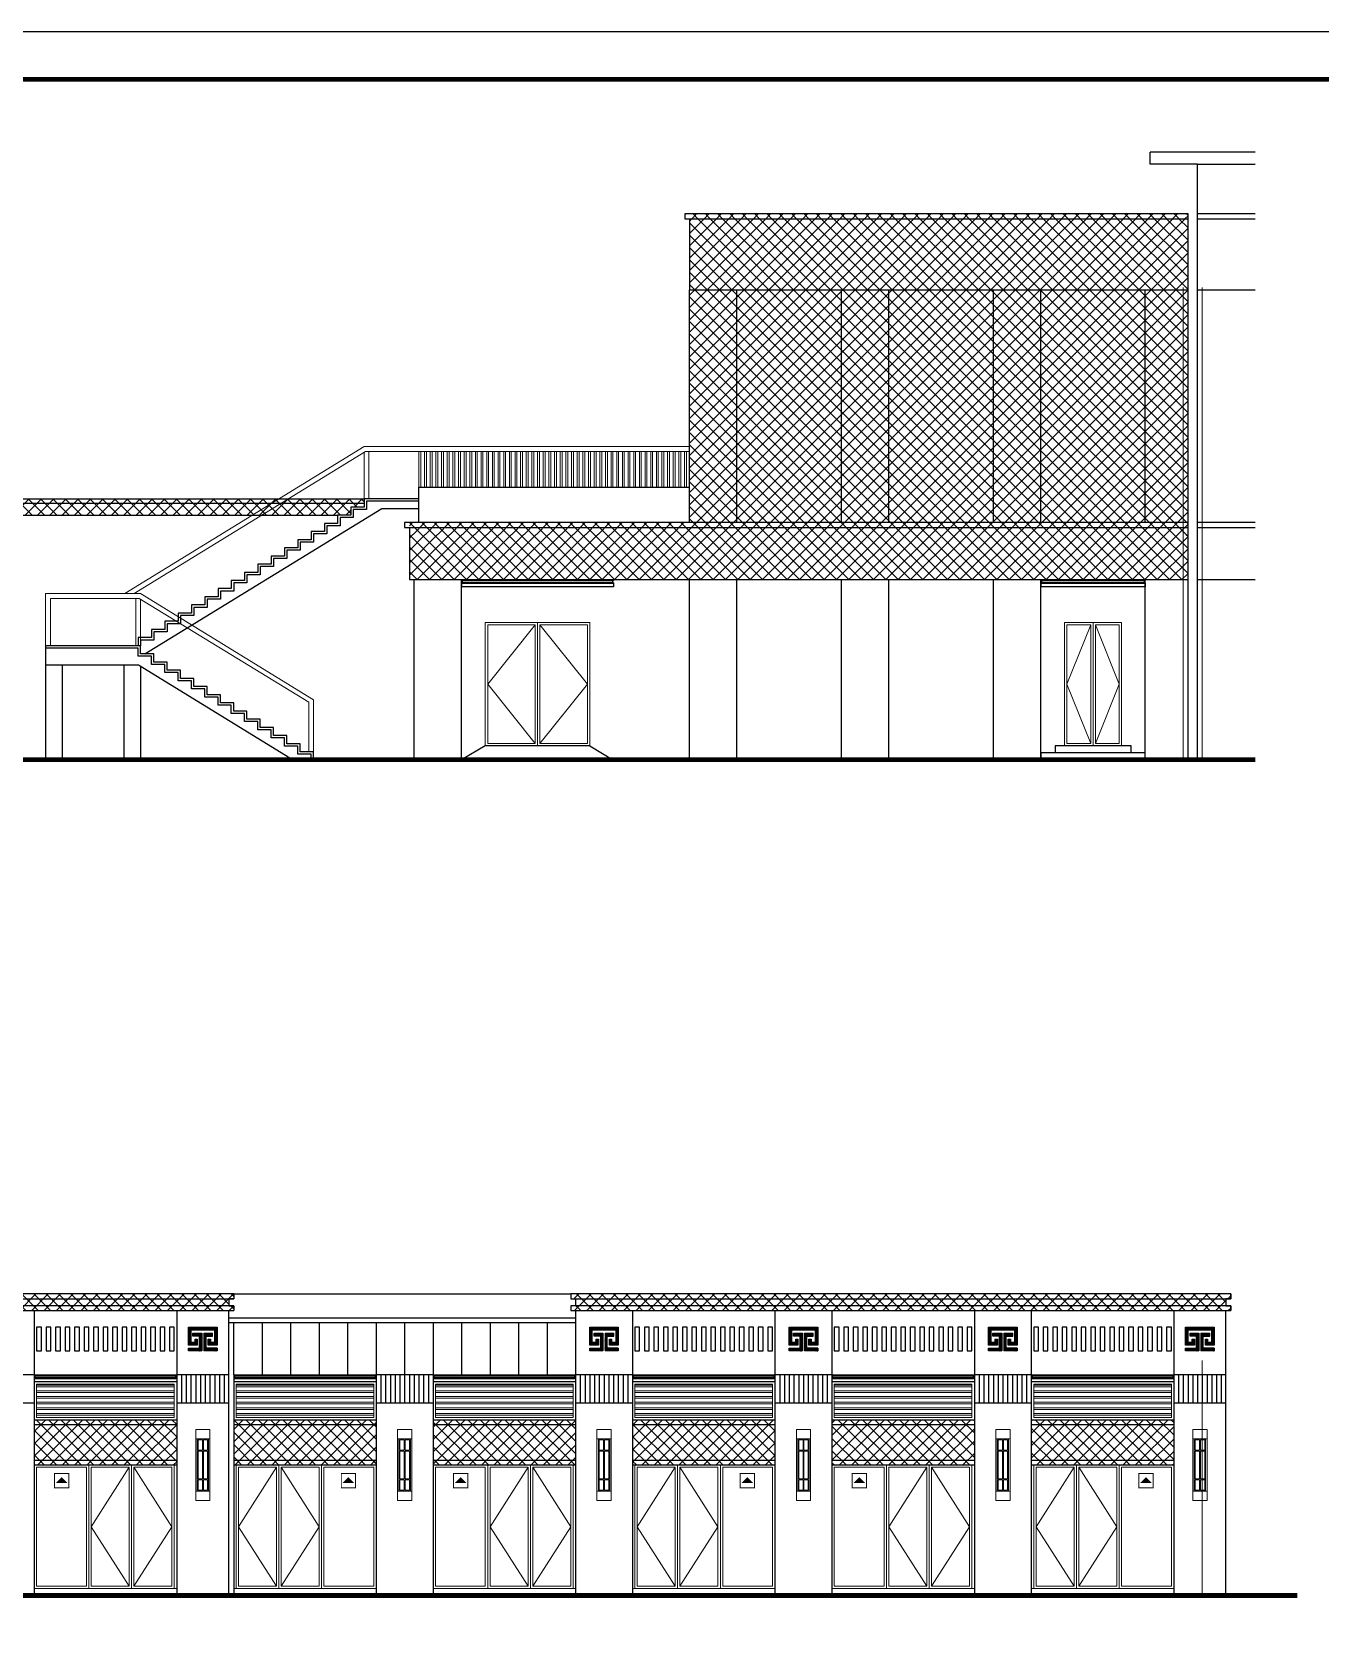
# Model space of a CAD drawing. Extents: x 1188826 to 1909461, y 608442 to 1651179.
# Drawn here: x 1512809 to 1539941, y 983729 to 1017302 of the extents above; entities that cross this region are included whole.
import ezdxf

# ---------------------------------------------------------------- set-up
doc = ezdxf.new("R2010")
doc.units = 0
doc.header["$LTSCALE"] = 1000
doc.header["$MEASUREMENT"] = 0
doc.linetypes.add('ACAD_ISO10W100', pattern=[18.5, 12, -3, 0.5, -3])
doc.linetypes.add('DOTE', pattern=[2.42, 2, -0.2, 0.02, -0.2])
for name, color, linetype in [('1-PUB_HATCH', 8, 'Continuous'), ('3-剖面填充（细）', 251, 'Continuous'), ('图框', 140, 'Continuous'), ('立面', 73, 'Continuous'), ('立面-1', 13, 'Continuous'), ('立面-2', 45, 'Continuous')]:
    doc.layers.add(name, color=color, linetype=linetype)
for name, color, linetype, lineweight in [('2-门窗开启', 8, 'Continuous', 9), ('DOTE', 19, 'DOTE', 9), ('PUB_HATCH', 8, 'Continuous', 9), ('WALL', 9, 'Continuous', 40), ('WINDOW', 144, 'Continuous', 15), ('填充', 251, 'Continuous', 5), ('平面-栏杆', 135, 'Continuous', 15)]:
    doc.layers.add(name, color=color, linetype=linetype, lineweight=lineweight)
pattern_1 = [(45, (2e-10, 0), (-129.893668, 129.893668), []), (135, (2e-10, 0), (-129.893668, -129.893668), [])]

# ---------------------------------------------------------------- blocks, each defined once
blk = doc.blocks.new('GDGDGRDADW')
at = {"layer": '3-剖面填充（细）'}
h = blk.add_hatch(dxfattribs=at)
h.set_pattern_fill('ANSI31', color=251, scale=5)
h.set_pattern_definition([(45, (175515.148, 222231.159), (-5.61266, 5.61266), [])])
h.paths.add_polyline_path([(175863, 222358), (175585, 222358), (175585, 222420), (175817, 222420), (175817, 222670), (175678, 222670), (175678, 222733), (175863, 222733)])
h = blk.add_hatch(dxfattribs=at)
h.set_pattern_fill('ANSI31', color=251, scale=5)
h.set_pattern_definition([(45, (175837.9185, 222356.159), (-5.61266, 5.61266), [])])
h.paths.add_polyline_path([(175586, 222858), (175586, 222483), (175770, 222483), (175770, 222608), (175724, 222608), (175724, 222545), (175632, 222545), (175632, 222795), (176139, 222795), (176139, 222545), (176047, 222545), (176047, 222608), (176001, 222608), (176001, 222483), (176186, 222483), (176186, 222858)])
h = blk.add_hatch(dxfattribs=at)
h.set_pattern_fill('ANSI31', color=251, scale=5)
h.set_pattern_definition([(45, (175561.008, 222231.159), (-5.61266, 5.61266), [])])
h.paths.add_polyline_path([(175909, 222358), (176186, 222358), (176186, 222420), (175955, 222420), (175955, 222670), (176093, 222670), (176093, 222733), (175909, 222733)])
at = {"layer": '立面'}
for p, q in [((175586, 222858), (176186, 222858)), ((175586, 222483), (175586, 222858)), ((176139, 222795), (175632, 222795)), ((175632, 222795), (175632, 222545)), ((175678, 222670), (175678, 222733)), ((175678, 222733), (175863, 222733)), ((175816, 222670), (175678, 222670)), ((175724, 222545), (175724, 222608)), ((175724, 222608), (175770, 222608)), ((175770, 222608), (175770, 222483)), ((175816, 222420), (175816, 222670)), ((175863, 222733), (175863, 222358)), ((175909, 222733), (175909, 222358)), ((175909, 222733), (176093, 222733)), ((175955, 222420), (175955, 222670)), ((175955, 222670), (176093, 222670)), ((176001, 222483), (176001, 222608)), ((176001, 222608), (176047, 222608)), ((176047, 222608), (176047, 222545)), ((176047, 222608), (176047, 222545)), ((176093, 222670), (176093, 222733)), ((176093, 222670), (176093, 222733)), ((176139, 222545), (176139, 222795)), ((176186, 222858), (176186, 222483)), ((175770, 222483), (175586, 222483)), ((175586, 222358), (175586, 222420)), ((175586, 222420), (175816, 222420)), ((175863, 222358), (175586, 222358)), ((175632, 222545), (175724, 222545)), ((176186, 222358), (175909, 222358)), ((176186, 222420), (175955, 222420)), ((176186, 222483), (176001, 222483)), ((176047, 222545), (176139, 222545)), ((176186, 222420), (176186, 222358))]:
    blk.add_line(p, q, dxfattribs=at)
blk = doc.blocks.new('1234124')
at = {"layer": 'WINDOW', "color": 4}
for p, q in [((-150, 1300), (150, 1300)), ((-100, 1060), (-10, 1060)), ((-100, 1040), (-10, 1040)), ((-10, 1280), (-10, 1060)), ((-10, 1040), (-10, 460)), ((10, 1280), (10, 1060)), ((10, 1060), (100, 1060)), ((10, 1040), (10, 460)), ((10, 1040), (100, 1040)), ((-100, 440), (-10, 440)), ((-10, 220), (-10, 440)), ((10, 220), (10, 440)), ((10, 440), (100, 440)), ((-150, 200), (150, 200))]:
    blk.add_line(p, q, dxfattribs=at)
for points in [[(-150, 1500), (150, 1500), (150, 0), (-150, 0)], [(-120, 1300), (120, 1300), (120, 200), (-120, 200)]]:
    blk.add_lwpolyline(points, close=True, dxfattribs=at)
for points in [[(-100, 1060), (-100, 1280), (-10, 1280)], [(-10, 460), (-100, 460), (-100, 1040)], [(10, 1280), (100, 1280), (100, 1060)], [(100, 1040), (100, 460), (10, 460)], [(-100, 440), (-100, 220), (-10, 220)], [(10, 220), (100, 220), (100, 440)]]:
    blk.add_lwpolyline(points, dxfattribs=at)
blk = doc.blocks.new('c451')
at = {"layer": '2-门窗开启', "ltscale": 0.5}
for points in [[(900, 2550), (100, 1300), (900, 50)], [(1000, 2550), (1800, 1300), (1000, 50)]]:
    blk.add_lwpolyline(points, dxfattribs=at)
at = {"layer": 'WINDOW'}
for points in [[(0, 2600), (3000, 2600), (3000, 0), (0, 0)], [(100, 2550), (900, 2550), (900, 50), (100, 50)], [(1800, 2550), (1000, 2550), (1000, 50), (1800, 50)], [(1900, 2550), (2950, 2550), (2950, 50), (1900, 50)]]:
    blk.add_lwpolyline(points, close=True, dxfattribs=at)
for points in [[(50, 2600), (50, 0)], [(950, 2600), (950, 0)], [(1850, 2600), (1850, 0)]]:
    blk.add_lwpolyline(points, dxfattribs=at)
blk = doc.blocks.new('fewfrewfref')
at = {"layer": 'WALL'}
blk.add_hatch(color=1, dxfattribs=at).paths.add_polyline_path([(367770, 261682), (367710, 261622), (367830, 261622)])
at = {"layer": 'WALL', "color": 1, "const_width": 10}
blk.add_lwpolyline([(367695, 261570), (367695, 261720), (367845, 261720), (367845, 261570)], close=True, dxfattribs=at)

msp = doc.modelspace()

# ---------------------------------------------------------------- hatches: boundary and pattern name
at = {"layer": '1-PUB_HATCH'}
h = msp.add_hatch(dxfattribs=at)
h.set_pattern_fill('ANSI37', color=256, scale=115.71489)
h.set_pattern_definition(pattern_1)
h.paths.add_polyline_path([(1537159, 1005767), (1537159, 1006617), (1520759, 1006617), (1520759, 1005767)])
h.paths.add_polyline_path([(1537159, 1006617), (1537159, 1006717), (1520759, 1006717), (1520759, 1006617)])
h.paths.add_polyline_path([(1537159, 1006717), (1537159, 1006967), (1520759, 1006967), (1520759, 1006717), (1520759, 1006715)])
h.paths.add_polyline_path([(1527659, 1011867), (1526659, 1011867), (1526659, 1006967), (1527659, 1006967)])
h.paths.add_polyline_path([(1527659, 1006967), (1529859, 1006967), (1529859, 1011867), (1527659, 1011867)])
h.paths.add_polyline_path([(1529859, 1006967), (1530859, 1006967), (1530859, 1011867), (1529859, 1011867)])
h.paths.add_polyline_path([(1530859, 1006967), (1533059, 1006967), (1533059, 1011867), (1530859, 1011867)])
h.paths.add_polyline_path([(1534059, 1011867), (1533059, 1011867), (1533059, 1006967), (1534059, 1006967)])
h.paths.add_polyline_path([(1534059, 1006967), (1536259, 1006967), (1536259, 1011867), (1534059, 1011867)])
h.paths.add_polyline_path([(1536259, 1006967), (1537159, 1006967), (1537159, 1011867), (1536259, 1011867)])
h.paths.add_polyline_path([(1537159, 1011867), (1537159, 1013367), (1526659, 1013367), (1526659, 1011867)])
h.paths.add_polyline_path([(1537159, 1013367), (1526588, 1013367), (1526615, 1013367), (1526734, 1013367), (1526659, 1013367)])
h.paths.add_polyline_path([(1537159, 1013369), (1537159, 1013467), (1526559, 1013467), (1526559, 1013367)])
h = msp.add_hatch(dxfattribs=at)
h.set_pattern_fill('ANSI37', color=256, scale=115.71489)
h.set_pattern_definition([(45, (0, 0), (-129.893668, 129.893668), []), (135, (0, 0), (-129.893668, -129.893668), [])])
h.paths.add_polyline_path([(1481959, 1007467), (1481959, 1007367), (1482059, 1007367), (1482059, 1007117), (1519249, 1007117), (1519249, 1007123), (1519529, 1007123), (1519529, 1007295), (1519809, 1007295), (1519809, 1007467)])
h = msp.add_hatch(dxfattribs=at)
h.set_pattern_fill('ANSI37', color=256, scale=115.71489)
h.set_pattern_definition(pattern_1)
h.paths.add_polyline_path([(1483959, 1005767), (1483059, 1005767), (1483059, 1004567), (1483959, 1004567)])
h.paths.add_polyline_path([(1483959, 1004567), (1483059, 1004567), (1483059, 1004467), (1483959, 1004467)])
h.paths.add_polyline_path([(1483959, 1003267), (1483059, 1003267), (1483059, 1003167), (1483959, 1003167)])
h.paths.add_polyline_path([(1483959, 1003167), (1483059, 1003167), (1483059, 1001973), (1483959, 1001973)])
h.paths.add_polyline_path([(1486059, 1003167), (1485159, 1003167), (1485159, 1001973), (1486059, 1001973)])
h.paths.add_polyline_path([(1486059, 1003267), (1485159, 1003267), (1485159, 1003167), (1486059, 1003167)])
h.paths.add_polyline_path([(1486059, 1004567), (1485159, 1004567), (1485159, 1004467), (1486059, 1004467)])
h.paths.add_polyline_path([(1486059, 1005767), (1485159, 1005767), (1485159, 1004567), (1486059, 1004567)])
h.paths.add_polyline_path([(1488159, 1005767), (1487259, 1005767), (1487259, 1004567), (1488159, 1004567)])
h.paths.add_polyline_path([(1488159, 1004567), (1487259, 1004567), (1487259, 1004467), (1488159, 1004467)])
h.paths.add_polyline_path([(1488159, 1003167), (1487259, 1003167), (1487259, 1001973), (1488159, 1001973)])
h.paths.add_polyline_path([(1488159, 1003267), (1487259, 1003267), (1487259, 1003167), (1488159, 1003167)])
h.paths.add_polyline_path([(1490259, 1003167), (1489359, 1003167), (1489359, 1001973), (1490259, 1001973)])
h.paths.add_polyline_path([(1490259, 1003267), (1489359, 1003267), (1489359, 1003167), (1490259, 1003167)])
h.paths.add_polyline_path([(1490259, 1005767), (1489359, 1005767), (1489359, 1004567), (1490259, 1004567)])
h.paths.add_polyline_path([(1490259, 1004567), (1489359, 1004567), (1489359, 1004467), (1490259, 1004467)])
h.paths.add_polyline_path([(1492359, 1004567), (1491459, 1004567), (1491459, 1004467), (1492359, 1004467)])
h.paths.add_polyline_path([(1492359, 1005767), (1491459, 1005767), (1491459, 1004567), (1492359, 1004567)])
h.paths.add_polyline_path([(1492359, 1003167), (1491459, 1003167), (1491459, 1001973), (1492359, 1001973)])
h.paths.add_polyline_path([(1492359, 1003267), (1491459, 1003267), (1491459, 1003167), (1492359, 1003167)])
h.paths.add_polyline_path([(1494459, 1003167), (1493559, 1003167), (1493559, 1001973), (1494459, 1001973)])
h.paths.add_polyline_path([(1494459, 1003267), (1493559, 1003267), (1493559, 1003167), (1494459, 1003167)])
h.paths.add_polyline_path([(1494459, 1004567), (1493559, 1004567), (1493559, 1004467), (1494459, 1004467)])
h.paths.add_polyline_path([(1494459, 1005767), (1493559, 1005767), (1493559, 1004567), (1494459, 1004567)])
h.paths.add_polyline_path([(1496559, 1005767), (1495659, 1005767), (1495659, 1004567), (1496559, 1004567)])
h.paths.add_polyline_path([(1496559, 1004567), (1495659, 1004567), (1495659, 1004467), (1496559, 1004467)])
h.paths.add_polyline_path([(1496559, 1003267), (1495659, 1003267), (1495659, 1003167), (1496559, 1003167)])
h.paths.add_polyline_path([(1496559, 1003167), (1495659, 1003167), (1495659, 1001973), (1496559, 1001973)])
h.paths.add_polyline_path([(1498659, 1003167), (1497759, 1003167), (1497759, 1001973), (1498659, 1001973)])
h.paths.add_polyline_path([(1498659, 1003267), (1497759, 1003267), (1497759, 1003167), (1498659, 1003167)])
h.paths.add_polyline_path([(1498659, 1004567), (1497759, 1004567), (1497759, 1004467), (1498659, 1004467)])
h.paths.add_polyline_path([(1498659, 1005767), (1497759, 1005767), (1497759, 1004567), (1498659, 1004567)])
h.paths.add_polyline_path([(1500759, 1005767), (1499859, 1005767), (1499859, 1004567), (1500759, 1004567)])
h.paths.add_polyline_path([(1500759, 1004567), (1499859, 1004567), (1499859, 1004467), (1500759, 1004467)])
h.paths.add_polyline_path([(1500759, 1003267), (1499859, 1003267), (1499859, 1003167), (1500759, 1003167)])
h.paths.add_polyline_path([(1500759, 1003167), (1499859, 1003167), (1499859, 1001973), (1500759, 1001973)])
h.paths.add_polyline_path([(1478798, 995423), (1478798, 996272), (1478352, 996272), (1478352, 995423)], flags=9)
h.paths.add_polyline_path([(1478798, 991803), (1478798, 992692), (1478352, 992692), (1478352, 991803)], flags=9)
h.paths.add_polyline_path([(1478798, 986478), (1478798, 987367), (1478352, 987367), (1478352, 986478)], flags=9)
h.paths.add_polyline_path([(1478798, 983773), (1478798, 984422), (1478352, 984422), (1478352, 983773)], flags=9)
h.paths.add_polyline_path([(1477998, 989943), (1477998, 990952), (1477552, 990952), (1477552, 989943)], flags=9)
h.paths.add_polyline_path([(1479598, 995423), (1479598, 996272), (1479152, 996272), (1479152, 995423)], flags=9)
h.paths.add_polyline_path([(1479598, 994478), (1479598, 995167), (1479152, 995167), (1479152, 994478)], flags=9)
h.paths.add_polyline_path([(1479598, 992903), (1479598, 993792), (1479152, 993792), (1479152, 992903)], flags=9)
h.paths.add_polyline_path([(1479598, 991048), (1479598, 991897), (1479152, 991897), (1479152, 991048)], flags=9)
h.paths.add_polyline_path([(1479598, 989598), (1479598, 990447), (1479152, 990447), (1479152, 989598)], flags=9)
h.paths.add_polyline_path([(1479598, 987778), (1479598, 988667), (1479152, 988667), (1479152, 987778)], flags=9)
h.paths.add_polyline_path([(1479598, 985378), (1479598, 986267), (1479152, 986267), (1479152, 985378)], flags=9)
h.paths.add_polyline_path([(1479598, 983773), (1479598, 984422), (1479152, 984422), (1479152, 983773)], flags=9)
h.paths.add_polyline_path([(1477714, 1006343), (1477714, 1007192), (1477267, 1007192), (1477267, 1006343)], flags=9)
h.paths.add_polyline_path([(1477714, 1004843), (1477714, 1005692), (1477267, 1005692), (1477267, 1004843)], flags=9)
h.paths.add_polyline_path([(1477714, 1003443), (1477714, 1004292), (1477267, 1004292), (1477267, 1003443)], flags=9)
h.paths.add_polyline_path([(1477714, 1002193), (1477714, 1003042), (1477267, 1003042), (1477267, 1002193)], flags=9)
h.paths.add_polyline_path([(1476914, 1006343), (1476914, 1007192), (1476467, 1007192), (1476467, 1006343)], flags=9)
h.paths.add_polyline_path([(1476914, 1003593), (1476914, 1004442), (1476467, 1004442), (1476467, 1003593)], flags=9)
h.paths.add_polyline_path([(1482119, 998828), (1482798, 998828), (1482798, 999507), (1482119, 999507)], flags=9)
h.paths.add_polyline_path([(1509214, 1000319), (1510303, 1000319), (1510303, 1000765), (1509214, 1000765)], flags=9)
h.paths.add_polyline_path([(1536914, 1000319), (1537603, 1000319), (1537603, 1000765), (1536914, 1000765)], flags=9)
h.paths.add_polyline_path([(1551013, 963000), (1553035, 963000), (1553035, 963561), (1551013, 963561)], flags=9)
h.paths.add_polyline_path([(1550755, 963553), (1553186, 963553), (1553186, 964119), (1550755, 964119)], flags=9)
h.paths.add_polyline_path([(1550678, 964102), (1553109, 964102), (1553109, 964669), (1550678, 964669)], flags=9)
h.paths.add_polyline_path([(1550678, 964652), (1553109, 964652), (1553109, 965218), (1550678, 965218)], flags=9)
h.paths.add_polyline_path([(1552215, 961286), (1553374, 961286), (1553374, 961704), (1552215, 961704)], flags=9)
h.paths.add_polyline_path([(1554105, 959752), (1554652, 959752), (1554652, 960170), (1554105, 960170)], flags=9)
h = msp.add_hatch(dxfattribs=at)
h.set_pattern_fill('ANSI37', color=256, scale=115.71489)
h.set_pattern_definition(pattern_1)
h.paths.add_polyline_path([(1493359, 996723), (1482759, 996723), (1482759, 996273), (1493259, 996280), (1493259, 996623)])
h.paths.add_polyline_path([(1493259, 996273), (1482759, 996273), (1482759, 996173), (1493184, 996173), (1493259, 996173)])
h.paths.add_polyline_path([(1493259, 996173), (1482759, 996173), (1482759, 995123), (1493259, 995123)])
h.paths.add_polyline_path([(1485859, 995123), (1483659, 995123), (1483659, 994573), (1485859, 994573)])
h.paths.add_polyline_path([(1485859, 994573), (1483659, 994573), (1483659, 994473), (1485859, 994473)])
h.paths.add_polyline_path([(1485859, 992123), (1483659, 992123), (1483659, 990723), (1485859, 990723)])
h.paths.add_polyline_path([(1485859, 992223), (1483659, 992223), (1483659, 992123), (1485859, 992123)])
h.paths.add_polyline_path([(1483659, 995123), (1482759, 995123), (1482759, 990723), (1483659, 990723)])
h.paths.add_polyline_path([(1486859, 992223), (1486859, 992223), (1486859, 994473), (1486859, 995123), (1485859, 995123), (1485859, 994473), (1485859, 992223), (1485859, 990723), (1486859, 990723)])
h.paths.add_polyline_path([(1489059, 992123), (1486859, 992123), (1486859, 990723), (1489059, 990723)])
h.paths.add_polyline_path([(1490059, 992223), (1490059, 992223), (1490059, 994473), (1490059, 995123), (1489059, 995123), (1489059, 994473), (1489059, 992223), (1489059, 990723), (1490059, 990723)])
h.paths.add_polyline_path([(1492259, 992123), (1490059, 992123), (1490059, 990723), (1492259, 990723)])
h.paths.add_polyline_path([(1493259, 995123), (1492259, 995123), (1492259, 994473), (1492259, 992223), (1492259, 990723), (1493259, 990723)])
h.paths.add_polyline_path([(1492259, 994573), (1490059, 994573), (1490059, 994473), (1492259, 994473)])
h.paths.add_polyline_path([(1492259, 995123), (1490059, 995123), (1490059, 994573), (1492259, 994573)])
h.paths.add_polyline_path([(1489059, 995123), (1486859, 995123), (1486859, 994573), (1489059, 994573)])
h.paths.add_polyline_path([(1489059, 994573), (1486859, 994573), (1486859, 994473), (1489059, 994473)])
h.paths.add_polyline_path([(1496159, 990473), (1496059, 990473), (1482559, 990473), (1482459, 990473), (1482459, 990373), (1482559, 990373), (1496159, 990373)])
h.paths.add_polyline_path([(1496059, 990623), (1482559, 990623), (1482559, 990473), (1496059, 990473)])
h.paths.add_polyline_path([(1496159, 990723), (1482559, 990723), (1482459, 990723), (1482459, 990623), (1482559, 990623), (1496159, 990623)])
h.paths.add_polyline_path([(1517059, 990473), (1516959, 990473), (1503159, 990473), (1503159, 990373), (1517059, 990373)])
h.paths.add_polyline_path([(1516959, 990623), (1503259, 990623), (1503259, 990473), (1516959, 990473)])
h.paths.add_polyline_path([(1517059, 990723), (1503159, 990723), (1503159, 990623), (1503259, 990623), (1517059, 990623)])
h.paths.add_polyline_path([(1538059, 990473), (1537959, 990473), (1524159, 990473), (1524159, 990373), (1538059, 990373)])
h.paths.add_polyline_path([(1537959, 990623), (1524259, 990623), (1524259, 990473), (1537959, 990473)])
h.paths.add_polyline_path([(1538059, 990723), (1524159, 990723), (1524159, 990623), (1524259, 990623), (1538059, 990623)])
h.paths.add_polyline_path([(1491059, 992223), (1491459, 992223), (1491459, 994473), (1491059, 994473)])
h = msp.add_hatch(dxfattribs=at)
h.set_pattern_fill('ANSI37', color=256, scale=115.71489)
h.set_pattern_definition(pattern_1)
h.paths.add_polyline_path([(1486459, 987223), (1483459, 987223), (1483459, 987123), (1486459, 987123)])
h.paths.add_polyline_path([(1486459, 987973), (1483459, 987973), (1483459, 987223), (1486459, 987223)])
h.paths.add_polyline_path([(1486459, 988073), (1483459, 988073), (1483459, 987973), (1486459, 987973)])
h.paths.add_polyline_path([(1490659, 987223), (1487659, 987223), (1487659, 987123), (1490659, 987123)])
h.paths.add_polyline_path([(1490659, 987973), (1487659, 987973), (1487659, 987223), (1490659, 987223)])
h.paths.add_polyline_path([(1490659, 988073), (1487659, 988073), (1487659, 987973), (1490659, 987973)])
h.paths.add_polyline_path([(1494859, 987223), (1491859, 987223), (1491859, 987123), (1494859, 987123)])
h.paths.add_polyline_path([(1494859, 987973), (1491859, 987973), (1491859, 987223), (1494859, 987223)])
h.paths.add_polyline_path([(1494859, 988073), (1491859, 988073), (1491859, 987973), (1494859, 987973)])
h.paths.add_polyline_path([(1499059, 987223), (1496059, 987223), (1496059, 987123), (1499059, 987123)])
h.paths.add_polyline_path([(1499059, 987973), (1496059, 987973), (1496059, 987223), (1499059, 987223)])
h.paths.add_polyline_path([(1499059, 988073), (1496059, 988073), (1496059, 987973), (1499059, 987973)])
h.paths.add_polyline_path([(1503259, 987223), (1500259, 987223), (1500259, 987123), (1503259, 987123)])
h.paths.add_polyline_path([(1503259, 987973), (1500259, 987973), (1500259, 987223), (1503259, 987223)])
h.paths.add_polyline_path([(1503259, 988073), (1500259, 988073), (1500259, 987973), (1503259, 987973)])
h.paths.add_polyline_path([(1507459, 987223), (1504459, 987223), (1504459, 987123), (1507459, 987123)])
h.paths.add_polyline_path([(1507459, 987973), (1504459, 987973), (1504459, 987223), (1507459, 987223)])
h.paths.add_polyline_path([(1507459, 988073), (1504459, 988073), (1504459, 987973), (1507459, 987973)])
h.paths.add_polyline_path([(1511659, 987223), (1508659, 987223), (1508659, 987123), (1511659, 987123)])
h.paths.add_polyline_path([(1511659, 987973), (1508659, 987973), (1508659, 987223), (1511659, 987223)])
h.paths.add_polyline_path([(1511659, 988073), (1508659, 988073), (1508659, 987973), (1511659, 987973)])
h.paths.add_polyline_path([(1515859, 987223), (1512859, 987223), (1512859, 987123), (1515859, 987123)])
h.paths.add_polyline_path([(1515859, 987973), (1512859, 987973), (1512859, 987223), (1515859, 987223)])
h.paths.add_polyline_path([(1515859, 988073), (1512859, 988073), (1512859, 987973), (1515859, 987973)])
h.paths.add_polyline_path([(1520059, 987223), (1517059, 987223), (1517059, 987123), (1520059, 987123)])
h.paths.add_polyline_path([(1520059, 987973), (1517059, 987973), (1517059, 987223), (1520059, 987223)])
h.paths.add_polyline_path([(1520059, 988073), (1517059, 988073), (1517059, 987973), (1520059, 987973)])
h.paths.add_polyline_path([(1524259, 987223), (1521259, 987223), (1521259, 987123), (1524259, 987123)])
h.paths.add_polyline_path([(1524259, 987973), (1521259, 987973), (1521259, 987223), (1524259, 987223)])
h.paths.add_polyline_path([(1524259, 988073), (1521259, 988073), (1521259, 987973), (1524259, 987973)])
h.paths.add_polyline_path([(1528459, 987223), (1525459, 987223), (1525459, 987123), (1528459, 987123)])
h.paths.add_polyline_path([(1528459, 987973), (1525459, 987973), (1525459, 987223), (1528459, 987223)])
h.paths.add_polyline_path([(1528459, 988073), (1525459, 988073), (1525459, 987973), (1528459, 987973)])
h.paths.add_polyline_path([(1532659, 987223), (1529659, 987223), (1529659, 987123), (1532659, 987123)])
h.paths.add_polyline_path([(1532659, 987973), (1529659, 987973), (1529659, 987223), (1532659, 987223)])
h.paths.add_polyline_path([(1532659, 988073), (1529659, 988073), (1529659, 987973), (1532659, 987973)])
h.paths.add_polyline_path([(1536859, 987223), (1533859, 987223), (1533859, 987123), (1536859, 987123)])
h.paths.add_polyline_path([(1536859, 987973), (1533859, 987973), (1533859, 987223), (1536859, 987223)])
h.paths.add_polyline_path([(1536859, 988073), (1533859, 988073), (1533859, 987973), (1536859, 987973)])
at = {"layer": 'PUB_HATCH'}
h = msp.add_hatch(dxfattribs=at)
h.set_pattern_fill('ANSI32', color=256, scale=25, angle=45)
h.set_pattern_definition([(90, (-1849.09, 228339.24), (-119.0625, 7e-15), []), (90, (-1809.4, 228378.93), (-119.0625, 7e-15), [])])
h.paths.add_polyline_path([(1526659, 1008467), (1520959, 1008467), (1520959, 1007717), (1526659, 1007717)])
h = msp.add_hatch(dxfattribs=at)
h.set_pattern_fill('ANSI32', color=256, scale=25, angle=135)
h.set_pattern_definition([(180, (181071.16, 423455.74), (-7e-15, -119.0625), []), (180, (181031.48, 423495.43), (-7e-15, -119.0625), [])])
h.paths.add_polyline_path([(1512909, 988823), (1515809, 988823), (1515809, 988123), (1512909, 988123)])
h = msp.add_hatch(dxfattribs=at)
h.set_pattern_fill('ANSI32', color=256, scale=25, angle=135)
h.set_pattern_definition([(180, (185271.16, 423455.74), (-7e-15, -119.0625), []), (180, (185231.48, 423495.43), (-7e-15, -119.0625), [])])
h.paths.add_polyline_path([(1517109, 988823), (1520009, 988823), (1520009, 988123), (1517109, 988123)])
h = msp.add_hatch(dxfattribs=at)
h.set_pattern_fill('ANSI32', color=256, scale=25, angle=135)
h.set_pattern_definition([(180, (189471.16, 423455.74), (-7e-15, -119.0625), []), (180, (189431.48, 423495.43), (-7e-15, -119.0625), [])])
h.paths.add_polyline_path([(1521309, 988823), (1524209, 988823), (1524209, 988123), (1521309, 988123)])
h = msp.add_hatch(dxfattribs=at)
h.set_pattern_fill('ANSI32', color=256, scale=25, angle=135)
h.set_pattern_definition([(180, (193671.16, 423455.74), (-7e-15, -119.0625), []), (180, (193631.48, 423495.43), (-7e-15, -119.0625), [])])
h.paths.add_polyline_path([(1525509, 988823), (1528409, 988823), (1528409, 988123), (1525509, 988123)])
h = msp.add_hatch(dxfattribs=at)
h.set_pattern_fill('ANSI32', color=256, scale=25, angle=135)
h.set_pattern_definition([(180, (197871.16, 423455.74), (-7e-15, -119.0625), []), (180, (197831.48, 423495.43), (-7e-15, -119.0625), [])])
h.paths.add_polyline_path([(1529709, 988823), (1532609, 988823), (1532609, 988123), (1529709, 988123)])
h = msp.add_hatch(dxfattribs=at)
h.set_pattern_fill('ANSI32', color=256, scale=25, angle=135)
h.set_pattern_definition([(180, (202071.16, 423455.74), (-7e-15, -119.0625), []), (180, (202031.48, 423495.43), (-7e-15, -119.0625), [])])
h.paths.add_polyline_path([(1533909, 988823), (1536809, 988823), (1536809, 988123), (1533909, 988123)])

# ---------------------------------------------------------------- linework, layer by layer
at = {"layer": '2-门窗开启', "ltscale": 0.5}
for points in [[(1523409, 1004817), (1522409, 1003567), (1523409, 1002317)], [(1523509, 1004817), (1524509, 1003567), (1523509, 1002317)], [(1535109, 1004817), (1534609, 1003567), (1535109, 1002317)], [(1535209, 1004817), (1535709, 1003567), (1535209, 1002317)]]:
    msp.add_lwpolyline(points, dxfattribs=at)
at = {"layer": '3-剖面填充（细）', "color": 252}
for points in [[(1517059, 990723), (1524159, 990723)], [(1512859, 990373), (1512859, 989023)], [(1515859, 990373), (1515859, 989023)], [(1517059, 989023), (1517059, 990123)], [(1517659, 990123), (1517659, 989023)], [(1518259, 990123), (1518259, 989023)], [(1518859, 990123), (1518859, 989023)], [(1519459, 990123), (1519459, 989023)], [(1520059, 990123), (1520059, 989023)], [(1520659, 990123), (1520659, 989023)], [(1521259, 990123), (1521259, 989023)], [(1521859, 990123), (1521859, 989023)], [(1522459, 990123), (1522459, 989023)], [(1523059, 990123), (1523059, 989023)], [(1523659, 990123), (1523659, 989023)], [(1525459, 990373), (1525459, 989023)], [(1528459, 990373), (1528459, 989023)], [(1529659, 990373), (1529659, 989023)], [(1532659, 990373), (1532659, 989023)], [(1533859, 990373), (1533859, 989023)], [(1536859, 990373), (1536859, 989023)]]:
    msp.add_lwpolyline(points, dxfattribs=at)
at = {"layer": 'DOTE', "linetype": 'ACAD_ISO10W100', "ltscale": 100}
for p, q in [((1537059, 1011917), (1537059, 1001967)), ((1537459, 1011917), (1537459, 1001967)), ((1537459, 989323), (1537459, 984373))]:
    msp.add_line(p, q, dxfattribs=at)
at = {"layer": 'DOTE', "linetype": 'ACAD_ISO10W100', "ltscale": 100, "const_width": 0.001}
for points in [[(1526659, 1011917), (1538574, 1011917)], [(1480459, 1006067), (1538574, 1006067)], [(1480459, 1001967), (1538574, 1001967)], [(1539459, 989323), (1481344, 989323)], [(1539459, 984523), (1481344, 984523)], [(1539459, 984373), (1481344, 984373)]]:
    msp.add_lwpolyline(points, dxfattribs=at)
at = {"layer": 'WINDOW'}
for points in [[(1522359, 1004867), (1524559, 1004867), (1524559, 1002267), (1522359, 1002267)], [(1534559, 1004867), (1535759, 1004867), (1535759, 1002267), (1534559, 1002267)], [(1522409, 1004817), (1523409, 1004817), (1523409, 1002317), (1522409, 1002317)], [(1524509, 1004817), (1523509, 1004817), (1523509, 1002317), (1524509, 1002317)], [(1534609, 1004817), (1535109, 1004817), (1535109, 1002317), (1534609, 1002317)], [(1535709, 1004817), (1535209, 1004817), (1535209, 1002317), (1535709, 1002317)], [(1512859, 988873), (1515859, 988873), (1515859, 988073), (1512859, 988073)], [(1512909, 988823), (1515809, 988823), (1515809, 988123), (1512909, 988123)], [(1517059, 988873), (1520059, 988873), (1520059, 988073), (1517059, 988073)], [(1517109, 988823), (1520009, 988823), (1520009, 988123), (1517109, 988123)], [(1521259, 988873), (1524259, 988873), (1524259, 988073), (1521259, 988073)], [(1521309, 988823), (1524209, 988823), (1524209, 988123), (1521309, 988123)], [(1525459, 988873), (1528459, 988873), (1528459, 988073), (1525459, 988073)], [(1525509, 988823), (1528409, 988823), (1528409, 988123), (1525509, 988123)], [(1529659, 988873), (1532659, 988873), (1532659, 988073), (1529659, 988073)], [(1529709, 988823), (1532609, 988823), (1532609, 988123), (1529709, 988123)], [(1533859, 988873), (1536859, 988873), (1536859, 988073), (1533859, 988073)], [(1533909, 988823), (1536809, 988823), (1536809, 988123), (1533909, 988123)]]:
    msp.add_lwpolyline(points, close=True, dxfattribs=at)
for points in [[(1523459, 1004867), (1523459, 1002267)], [(1535159, 1004867), (1535159, 1002267)]]:
    msp.add_lwpolyline(points, dxfattribs=at)
at = {"layer": '图框'}
msp.add_lwpolyline([(1471963, 957902), (1556063, 957902), (1556063, 1017302), (1471963, 1017302)], close=True, dxfattribs=at)
at = {"layer": '图框', "const_width": 100}
msp.add_lwpolyline([(1474463, 958902), (1555063, 958902), (1555063, 1016302), (1474463, 1016302)], close=True, dxfattribs=at)
at = {"layer": '平面-栏杆'}
for points in [[(1514769, 1005473), (1519809, 1008567)], [(1519809, 1008567), (1526659, 1008567)], [(1520959, 1008467), (1520959, 1007717), (1526659, 1007717), (1526659, 1008567), (1520959, 1008567)], [(1514960, 1005473), (1519837, 1008467), (1526659, 1008467)], [(1519809, 1007467), (1519809, 1008450)], [(1519909, 1007467), (1519909, 1008467)], [(1513099, 1004373), (1513099, 1005473)], [(1515099, 1005473), (1513099, 1005473)], [(1513199, 1004373), (1513199, 1005373)], [(1513199, 1005373), (1515071, 1005373), (1518639, 1003183), (1518639, 1002139)], [(1514999, 1004373), (1514999, 1005373)], [(1515099, 1005473), (1518739, 1003239)], [(1515099, 1004373), (1515099, 1005356)], [(1518739, 1002139), (1518739, 1003239)]]:
    msp.add_lwpolyline(points, dxfattribs=at)
at = {"layer": '立面', "color": 4}
for p, q in [((1521859, 1005767), (1525059, 1005767)), ((1521859, 1005767), (1521859, 1005747)), ((1521859, 1005747), (1525059, 1005747)), ((1521859, 1005702), (1521874, 1005702)), ((1521859, 1005702), (1521859, 1005617)), ((1525059, 1005682), (1521859, 1005682)), ((1525059, 1005617), (1521859, 1005617)), ((1521874, 1005747), (1521874, 1005702)), ((1525044, 1005702), (1521874, 1005702)), ((1525044, 1005702), (1525044, 1005747)), ((1525059, 1005702), (1525044, 1005702)), ((1525059, 1005767), (1525059, 1005747)), ((1525059, 1005702), (1525059, 1005617)), ((1534059, 1005767), (1536259, 1005767)), ((1534059, 1005767), (1534059, 1005747)), ((1534059, 1005747), (1536259, 1005747)), ((1534059, 1005702), (1534074, 1005702)), ((1534059, 1005702), (1534059, 1005617)), ((1536259, 1005682), (1534059, 1005682)), ((1536259, 1005617), (1534059, 1005617)), ((1534074, 1005747), (1534074, 1005702)), ((1536244, 1005702), (1534074, 1005702)), ((1536244, 1005702), (1536244, 1005747)), ((1536259, 1005702), (1536244, 1005702)), ((1536259, 1005767), (1536259, 1005747)), ((1536259, 1005702), (1536259, 1005617)), ((1512859, 989023), (1515859, 989023)), ((1512859, 989023), (1512859, 989003)), ((1512859, 989003), (1515859, 989003)), ((1512859, 988958), (1512874, 988958)), ((1512859, 988958), (1512859, 988873)), ((1515859, 988938), (1512859, 988938)), ((1515859, 988873), (1512859, 988873)), ((1512874, 989003), (1512874, 988958)), ((1515844, 988958), (1512874, 988958)), ((1515844, 988958), (1515844, 989003)), ((1515859, 988958), (1515844, 988958)), ((1515859, 989023), (1515859, 989003)), ((1515859, 988958), (1515859, 988873)), ((1517059, 989023), (1520059, 989023)), ((1517059, 989023), (1517059, 989003)), ((1517059, 989003), (1520059, 989003)), ((1517059, 988958), (1517074, 988958)), ((1517059, 988958), (1517059, 988873)), ((1520059, 988938), (1517059, 988938)), ((1520059, 988873), (1517059, 988873)), ((1517074, 989003), (1517074, 988958)), ((1520044, 988958), (1517074, 988958)), ((1520044, 988958), (1520044, 989003)), ((1520059, 988958), (1520044, 988958)), ((1520059, 989023), (1520059, 989003)), ((1520059, 988958), (1520059, 988873)), ((1521259, 989023), (1524259, 989023)), ((1521259, 989023), (1521259, 989003)), ((1521259, 989003), (1524259, 989003)), ((1521259, 988958), (1521274, 988958)), ((1521259, 988958), (1521259, 988873)), ((1524259, 988938), (1521259, 988938)), ((1524259, 988873), (1521259, 988873)), ((1521274, 989003), (1521274, 988958)), ((1524244, 988958), (1521274, 988958)), ((1524244, 988958), (1524244, 989003)), ((1524259, 988958), (1524244, 988958)), ((1524259, 989023), (1524259, 989003)), ((1524259, 988958), (1524259, 988873)), ((1525459, 989023), (1528459, 989023)), ((1525459, 989023), (1525459, 989003)), ((1525459, 989003), (1528459, 989003)), ((1525459, 988958), (1525474, 988958)), ((1525459, 988958), (1525459, 988873)), ((1528459, 988938), (1525459, 988938)), ((1528459, 988873), (1525459, 988873)), ((1525474, 989003), (1525474, 988958)), ((1528444, 988958), (1525474, 988958)), ((1528444, 988958), (1528444, 989003)), ((1528459, 988958), (1528444, 988958)), ((1528459, 989023), (1528459, 989003)), ((1528459, 988958), (1528459, 988873)), ((1529659, 989023), (1532659, 989023)), ((1529659, 989023), (1529659, 989003)), ((1529659, 989003), (1532659, 989003)), ((1529659, 988958), (1529674, 988958)), ((1529659, 988958), (1529659, 988873)), ((1532659, 988938), (1529659, 988938)), ((1532659, 988873), (1529659, 988873)), ((1529674, 989003), (1529674, 988958)), ((1532644, 988958), (1529674, 988958)), ((1532644, 988958), (1532644, 989003)), ((1532659, 988958), (1532644, 988958)), ((1532659, 989023), (1532659, 989003)), ((1532659, 988958), (1532659, 988873)), ((1533859, 989023), (1536859, 989023)), ((1533859, 989023), (1533859, 989003)), ((1533859, 989003), (1536859, 989003)), ((1533859, 988958), (1533874, 988958)), ((1533859, 988958), (1533859, 988873)), ((1536859, 988938), (1533859, 988938)), ((1536859, 988873), (1533859, 988873)), ((1533874, 989003), (1533874, 988958)), ((1536844, 988958), (1533874, 988958)), ((1536844, 988958), (1536844, 989003)), ((1536859, 988958), (1536844, 988958)), ((1536859, 989023), (1536859, 989003)), ((1536859, 988958), (1536859, 988873))]:
    msp.add_line(p, q, dxfattribs=at)
at = {"layer": '立面'}
for points in [[(1513009, 989523), (1513009, 990023), (1512909, 990023), (1512909, 989523)], [(1513209, 989523), (1513209, 990023), (1513109, 990023), (1513109, 989523)], [(1513409, 989523), (1513409, 990023), (1513309, 990023), (1513309, 989523)], [(1513609, 989523), (1513609, 990023), (1513509, 990023), (1513509, 989523)], [(1513809, 989523), (1513809, 990023), (1513709, 990023), (1513709, 989523)], [(1514009, 989523), (1514009, 990023), (1513909, 990023), (1513909, 989523)], [(1514209, 989523), (1514209, 990023), (1514109, 990023), (1514109, 989523)], [(1514409, 989523), (1514409, 990023), (1514309, 990023), (1514309, 989523)], [(1514609, 989523), (1514609, 990023), (1514509, 990023), (1514509, 989523)], [(1514809, 989523), (1514809, 990023), (1514709, 990023), (1514709, 989523)], [(1515009, 989523), (1515009, 990023), (1514909, 990023), (1514909, 989523)], [(1515209, 989523), (1515209, 990023), (1515109, 990023), (1515109, 989523)], [(1515409, 989523), (1515409, 990023), (1515309, 990023), (1515309, 989523)], [(1515609, 989523), (1515609, 990023), (1515509, 990023), (1515509, 989523)], [(1515809, 989523), (1515809, 990023), (1515709, 990023), (1515709, 989523)], [(1525609, 989523), (1525609, 990023), (1525509, 990023), (1525509, 989523)], [(1525809, 989523), (1525809, 990023), (1525709, 990023), (1525709, 989523)], [(1526009, 989523), (1526009, 990023), (1525909, 990023), (1525909, 989523)], [(1526209, 989523), (1526209, 990023), (1526109, 990023), (1526109, 989523)], [(1526409, 989523), (1526409, 990023), (1526309, 990023), (1526309, 989523)], [(1526609, 989523), (1526609, 990023), (1526509, 990023), (1526509, 989523)], [(1526809, 989523), (1526809, 990023), (1526709, 990023), (1526709, 989523)], [(1527009, 989523), (1527009, 990023), (1526909, 990023), (1526909, 989523)], [(1527209, 989523), (1527209, 990023), (1527109, 990023), (1527109, 989523)], [(1527409, 989523), (1527409, 990023), (1527309, 990023), (1527309, 989523)], [(1527609, 989523), (1527609, 990023), (1527509, 990023), (1527509, 989523)], [(1527809, 989523), (1527809, 990023), (1527709, 990023), (1527709, 989523)], [(1528009, 989523), (1528009, 990023), (1527909, 990023), (1527909, 989523)], [(1528209, 989523), (1528209, 990023), (1528109, 990023), (1528109, 989523)], [(1528409, 989523), (1528409, 990023), (1528309, 990023), (1528309, 989523)], [(1529809, 989523), (1529809, 990023), (1529709, 990023), (1529709, 989523)], [(1530009, 989523), (1530009, 990023), (1529909, 990023), (1529909, 989523)], [(1530209, 989523), (1530209, 990023), (1530109, 990023), (1530109, 989523)], [(1530409, 989523), (1530409, 990023), (1530309, 990023), (1530309, 989523)], [(1530609, 989523), (1530609, 990023), (1530509, 990023), (1530509, 989523)], [(1530809, 989523), (1530809, 990023), (1530709, 990023), (1530709, 989523)], [(1531009, 989523), (1531009, 990023), (1530909, 990023), (1530909, 989523)], [(1531209, 989523), (1531209, 990023), (1531109, 990023), (1531109, 989523)], [(1531409, 989523), (1531409, 990023), (1531309, 990023), (1531309, 989523)], [(1531609, 989523), (1531609, 990023), (1531509, 990023), (1531509, 989523)], [(1531809, 989523), (1531809, 990023), (1531709, 990023), (1531709, 989523)], [(1532009, 989523), (1532009, 990023), (1531909, 990023), (1531909, 989523)], [(1532209, 989523), (1532209, 990023), (1532109, 990023), (1532109, 989523)], [(1532409, 989523), (1532409, 990023), (1532309, 990023), (1532309, 989523)], [(1532609, 989523), (1532609, 990023), (1532509, 990023), (1532509, 989523)], [(1534009, 989523), (1534009, 990023), (1533909, 990023), (1533909, 989523)], [(1534209, 989523), (1534209, 990023), (1534109, 990023), (1534109, 989523)], [(1534409, 989523), (1534409, 990023), (1534309, 990023), (1534309, 989523)], [(1534609, 989523), (1534609, 990023), (1534509, 990023), (1534509, 989523)], [(1534809, 989523), (1534809, 990023), (1534709, 990023), (1534709, 989523)], [(1535009, 989523), (1535009, 990023), (1534909, 990023), (1534909, 989523)], [(1535209, 989523), (1535209, 990023), (1535109, 990023), (1535109, 989523)], [(1535409, 989523), (1535409, 990023), (1535309, 990023), (1535309, 989523)], [(1535609, 989523), (1535609, 990023), (1535509, 990023), (1535509, 989523)], [(1535809, 989523), (1535809, 990023), (1535709, 990023), (1535709, 989523)], [(1536009, 989523), (1536009, 990023), (1535909, 990023), (1535909, 989523)], [(1536209, 989523), (1536209, 990023), (1536109, 990023), (1536109, 989523)], [(1536409, 989523), (1536409, 990023), (1536309, 990023), (1536309, 989523)], [(1536609, 989523), (1536609, 990023), (1536509, 990023), (1536509, 989523)], [(1536809, 989523), (1536809, 990023), (1536709, 990023), (1536709, 989523)]]:
    msp.add_lwpolyline(points, close=True, dxfattribs=at)
for points in [[(1512859, 989023), (1511659, 989023)], [(1516959, 989023), (1515859, 989023)], [(1515959, 989023), (1515959, 988423)], [(1516059, 989023), (1516059, 988423)], [(1516159, 989023), (1516159, 988423)], [(1516259, 989023), (1516259, 988423)], [(1516359, 989023), (1516359, 988423)], [(1516459, 989023), (1516459, 988423)], [(1516559, 989023), (1516559, 988423)], [(1516659, 989023), (1516659, 988423)], [(1516759, 989023), (1516759, 988423)], [(1516859, 989023), (1516859, 988423)], [(1521259, 989023), (1520059, 989023)], [(1520159, 989023), (1520159, 988423)], [(1520259, 989023), (1520259, 988423)], [(1520359, 989023), (1520359, 988423)], [(1520459, 989023), (1520459, 988423)], [(1520559, 989023), (1520559, 988423)], [(1520659, 989023), (1520659, 988423)], [(1520759, 989023), (1520759, 988423)], [(1520859, 989023), (1520859, 988423)], [(1520959, 989023), (1520959, 988423)], [(1521059, 989023), (1521059, 988423)], [(1521159, 989023), (1521159, 988423)], [(1525459, 989023), (1524259, 989023)], [(1524359, 989023), (1524359, 988423)], [(1524459, 989023), (1524459, 988423)], [(1524559, 989023), (1524559, 988423)], [(1524659, 989023), (1524659, 988423)], [(1524759, 989023), (1524759, 988423)], [(1524859, 989023), (1524859, 988423)], [(1524959, 989023), (1524959, 988423)], [(1525059, 989023), (1525059, 988423)], [(1525159, 989023), (1525159, 988423)], [(1525259, 989023), (1525259, 988423)], [(1525359, 989023), (1525359, 988423)], [(1529659, 989023), (1528459, 989023)], [(1528559, 989023), (1528559, 988423)], [(1528659, 989023), (1528659, 988423)], [(1528759, 989023), (1528759, 988423)], [(1528859, 989023), (1528859, 988423)], [(1528959, 989023), (1528959, 988423)], [(1529059, 989023), (1529059, 988423)], [(1529159, 989023), (1529159, 988423)], [(1529259, 989023), (1529259, 988423)], [(1529359, 989023), (1529359, 988423)], [(1529459, 989023), (1529459, 988423)], [(1529559, 989023), (1529559, 988423)], [(1533859, 989023), (1532659, 989023)], [(1532759, 989023), (1532759, 988423)], [(1532859, 989023), (1532859, 988423)], [(1532959, 989023), (1532959, 988423)], [(1533059, 989023), (1533059, 988423)], [(1533159, 989023), (1533159, 988423)], [(1533259, 989023), (1533259, 988423)], [(1533359, 989023), (1533359, 988423)], [(1533459, 989023), (1533459, 988423)], [(1533559, 989023), (1533559, 988423)], [(1533659, 989023), (1533659, 988423)], [(1533759, 989023), (1533759, 988423)], [(1537959, 989023), (1536859, 989023)], [(1536959, 989023), (1536959, 988423)], [(1537059, 989023), (1537059, 988423)], [(1537159, 989023), (1537159, 988423)], [(1537259, 989023), (1537259, 988423)], [(1537359, 989023), (1537359, 988423)], [(1537459, 989023), (1537459, 988423)], [(1537559, 989023), (1537559, 988423)], [(1537659, 989023), (1537659, 988423)], [(1537759, 989023), (1537759, 988423)], [(1537859, 989023), (1537859, 988423)], [(1512859, 988423), (1511659, 988423)], [(1516959, 988423), (1515859, 988423)], [(1521259, 988423), (1520059, 988423)], [(1525459, 988423), (1524259, 988423)], [(1529659, 988423), (1528459, 988423)], [(1533859, 988423), (1532659, 988423)], [(1537959, 988423), (1536859, 988423)]]:
    msp.add_lwpolyline(points, dxfattribs=at)
at = {"layer": '立面-1'}
for p, q in [((1537159, 1013467), (1526559, 1013467)), ((1526659, 1013367), (1537159, 1013367)), ((1538574, 1013467), (1537359, 1013467)), ((1537359, 1013367), (1538574, 1013367)), ((1526659, 1011867), (1537159, 1011867)), ((1537359, 1011867), (1538574, 1011867)), ((1537159, 1006967), (1520659, 1006967)), ((1520759, 1006867), (1537159, 1006867)), ((1538574, 1006967), (1537359, 1006967)), ((1537359, 1006867), (1538574, 1006867)), ((1520759, 1005767), (1537159, 1005767)), ((1537359, 1005767), (1538574, 1005767)), ((1516959, 990223), (1524259, 990223)), ((1516959, 990123), (1524259, 990123))]:
    msp.add_line(p, q, dxfattribs=at)
for points in [[(1526559, 1013467), (1526559, 1013467), (1526559, 1013467), (1526559, 1013367), (1526659, 1013367), (1526659, 1011867), (1526659, 1011867)], [(1537159, 1001967), (1537159, 1013467)], [(1537359, 1001967), (1537359, 1013467)], [(1526659, 1006967), (1526659, 1011867)], [(1527659, 1006967), (1527659, 1011867)], [(1529859, 1006967), (1529859, 1011867)], [(1530859, 1006967), (1530859, 1011867)], [(1533059, 1006967), (1533059, 1011867)], [(1534059, 1006967), (1534059, 1011867)], [(1536259, 1006967), (1536259, 1011867)], [(1520959, 1006967), (1520959, 1007717), (1526659, 1007717)], [(1519809, 1007367), (1481959, 1007367), (1481959, 1007467), (1519809, 1007467)], [(1519249, 1007117), (1482059, 1007117), (1482059, 1007217)], [(1520659, 1006967), (1520659, 1006867), (1520759, 1006867), (1520759, 1006617), (1520759, 1006617), (1520759, 1005767)], [(1520859, 1001967), (1520859, 1005767)], [(1521859, 1001967), (1521859, 1005767)], [(1526659, 1001967), (1526659, 1005767)], [(1527659, 1001967), (1527659, 1005767)], [(1529859, 1001967), (1529859, 1005767)], [(1530859, 1001967), (1530859, 1005767)], [(1533059, 1001967), (1533059, 1005767)], [(1534059, 1001967), (1534059, 1005767)], [(1536259, 1001967), (1536259, 1005767)], [(1522359, 1002267), (1521859, 1001973)], [(1524559, 1002267), (1522359, 1002267)], [(1524559, 1002267), (1525059, 1001967)], [(1535959, 1002117), (1535959, 1002267), (1534359, 1002267), (1534359, 1002117)], [(1536259, 1001973), (1536259, 1002117), (1534059, 1002117), (1534059, 1001973)], [(1517059, 990723), (1503159, 990723)], [(1503159, 990623), (1517059, 990623)], [(1517059, 990473), (1503159, 990473)], [(1517059, 990723), (1517059, 990623), (1516959, 990623), (1516959, 990473), (1517059, 990473), (1517059, 990373)], [(1524159, 990623), (1538059, 990623), (1538059, 990723), (1524159, 990723)], [(1524159, 990723), (1524159, 990623), (1524259, 990623), (1524259, 990473), (1524159, 990473), (1524159, 990373)], [(1524159, 990373), (1538059, 990373), (1538059, 990473), (1524159, 990473)], [(1538059, 990723), (1538059, 990623), (1537959, 990623), (1537959, 990473), (1538059, 990473), (1538059, 990373)], [(1503159, 990373), (1517059, 990373)], [(1516959, 984373), (1516959, 990373)], [(1524259, 990373), (1524259, 989023)], [(1537959, 984373), (1537959, 990373)], [(1512859, 989023), (1515859, 989023)], [(1512859, 989023), (1512859, 984373)], [(1515859, 989023), (1515859, 984373)], [(1517059, 989023), (1520059, 989023)], [(1517059, 989023), (1517059, 984373)], [(1520059, 989023), (1520059, 984373)], [(1521259, 989023), (1524259, 989023)], [(1521259, 989023), (1521259, 984373)], [(1524259, 989023), (1524259, 984373)], [(1525459, 989023), (1528459, 989023)], [(1525459, 989023), (1525459, 984373)], [(1528459, 989023), (1528459, 984373)], [(1529659, 989023), (1532659, 989023)], [(1529659, 989023), (1529659, 984373)], [(1532659, 989023), (1532659, 984373)], [(1533859, 989023), (1536859, 989023)], [(1533859, 989023), (1533859, 984373)], [(1536859, 989023), (1536859, 984373)], [(1512859, 988073), (1515859, 988073)], [(1517059, 988073), (1520059, 988073)], [(1521259, 988073), (1524259, 988073)], [(1525459, 988073), (1528459, 988073)], [(1529659, 988073), (1532659, 988073)], [(1533859, 988073), (1536859, 988073)], [(1512859, 987973), (1512859, 987973), (1515859, 987973)], [(1517059, 987973), (1517059, 987973), (1520059, 987973)], [(1521259, 987973), (1521259, 987973), (1524259, 987973)], [(1525459, 987973), (1525459, 987973), (1528459, 987973)], [(1529659, 987973), (1529659, 987973), (1532659, 987973)], [(1533859, 987973), (1533859, 987973), (1536859, 987973)], [(1512859, 987223), (1515859, 987223)], [(1512859, 987123), (1512859, 987123), (1515859, 987123)], [(1517059, 987223), (1520059, 987223)], [(1517059, 987123), (1517059, 987123), (1520059, 987123)], [(1521259, 987223), (1524259, 987223)], [(1521259, 987123), (1521259, 987123), (1524259, 987123)], [(1525459, 987223), (1528459, 987223)], [(1525459, 987123), (1525459, 987123), (1528459, 987123)], [(1529659, 987223), (1532659, 987223)], [(1529659, 987123), (1529659, 987123), (1532659, 987123)], [(1533859, 987223), (1536859, 987223)], [(1533859, 987123), (1533859, 987123), (1536859, 987123)]]:
    msp.add_lwpolyline(points, dxfattribs=at)
at = {"layer": '立面-1', "const_width": 100}
for points in [[(1480459, 1001973), (1538574, 1001973)], [(1539459, 984373), (1481344, 984373)]]:
    msp.add_lwpolyline(points, dxfattribs=at)
at = {"layer": '立面-2', "color": 36}
msp.add_line((1537359, 1014517), (1538574, 1014517), dxfattribs=at)
for points in [[(1538574, 1014767), (1536359, 1014767)], [(1537359, 1013467), (1537359, 1014517), (1536359, 1014517), (1536359, 1014767)], [(1520959, 1007467), (1519809, 1007467), (1519809, 1007295), (1519529, 1007295), (1519529, 1007123), (1519249, 1007123), (1519249, 1006952), (1518969, 1006952), (1518969, 1006780), (1518689, 1006780), (1518689, 1006608), (1518409, 1006608), (1518409, 1006436), (1518129, 1006436), (1518129, 1006264), (1517849, 1006264), (1517849, 1006092), (1517569, 1006092), (1517569, 1005920), (1517289, 1005920), (1517289, 1005748), (1517009, 1005748), (1517009, 1005577), (1516729, 1005577), (1516729, 1005405), (1516449, 1005405), (1516449, 1005233), (1516169, 1005233), (1516169, 1005061), (1515889, 1005061), (1515889, 1004889), (1515609, 1004889), (1515609, 1004717), (1515329, 1004717), (1515329, 1004545), (1515049, 1004545), (1515049, 1004373)], [(1520959, 1007417), (1519859, 1007417), (1519859, 1007245), (1519579, 1007245), (1519579, 1007073), (1519299, 1007073), (1519299, 1006902), (1519019, 1006902), (1519019, 1006730), (1518739, 1006730), (1518739, 1006558), (1518459, 1006558), (1518459, 1006386), (1518179, 1006386), (1518179, 1006214), (1517899, 1006214), (1517899, 1006042), (1517619, 1006042), (1517619, 1005870), (1517339, 1005870), (1517339, 1005698), (1517059, 1005698), (1517059, 1005527), (1516779, 1005527), (1516779, 1005355), (1516499, 1005355), (1516499, 1005183), (1516219, 1005183), (1516219, 1005011), (1515939, 1005011), (1515939, 1004839), (1515659, 1004839), (1515659, 1004667), (1515379, 1004667), (1515379, 1004495), (1515099, 1004495), (1515099, 1004373)], [(1515187, 1004202), (1520181, 1007267), (1520959, 1007267)], [(1518739, 1001967), (1518739, 1002139), (1518459, 1002139), (1518459, 1002311), (1518179, 1002311), (1518179, 1002483), (1517899, 1002483), (1517899, 1002655), (1517619, 1002655), (1517619, 1002827), (1517339, 1002827), (1517339, 1002998), (1517059, 1002998), (1517059, 1003170), (1516779, 1003170), (1516779, 1003342), (1516499, 1003342), (1516499, 1003514), (1516219, 1003514), (1516219, 1003686), (1515939, 1003686), (1515939, 1003858), (1515659, 1003858), (1515659, 1004030), (1515379, 1004030), (1515379, 1004202), (1515099, 1004202), (1515099, 1004373), (1513099, 1004373)], [(1513099, 1004373), (1513099, 1001973)], [(1518689, 1001967), (1518689, 1002089), (1518409, 1002089), (1518409, 1002261), (1518129, 1002261), (1518129, 1002433), (1517849, 1002433), (1517849, 1002605), (1517569, 1002605), (1517569, 1002777), (1517289, 1002777), (1517289, 1002948), (1517009, 1002948), (1517009, 1003120), (1516729, 1003120), (1516729, 1003292), (1516449, 1003292), (1516449, 1003464), (1516169, 1003464), (1516169, 1003636), (1515889, 1003636), (1515889, 1003808), (1515609, 1003808), (1515609, 1003980), (1515329, 1003980), (1515329, 1004152), (1515049, 1004152), (1515049, 1004323), (1513099, 1004323)], [(1513099, 1003973), (1515052, 1003973), (1518330, 1001961)], [(1513449, 1003973), (1513449, 1001973)], [(1514749, 1003973), (1514749, 1001973)], [(1515099, 1003945), (1515099, 1001973)]]:
    msp.add_lwpolyline(points, dxfattribs=at)

# ---------------------------------------------------------------- block references
for p in [(1340523, 767165), (1348973, 767165), (1353173, 767165), (1357373, 767165), (1361523, 767165)]:
    msp.add_blockref('GDGDGRDADW', p)
at = {"layer": '填充', "xscale": 2, "yscale": 2, "zscale": 2}
for p in [(777898, 463502), (783936, 463502), (786298, 463502), (792336, 463502), (794698, 463502), (800736, 463502)]:
    msp.add_blockref('fewfrewfref', p, dxfattribs=at)
at = {"layer": '立面-1'}
for name, p in [('1234124', (1516410, 986372)), ('1234124', (1520660, 986372)), ('1234124', (1524860, 986372)), ('1234124', (1529060, 986372)), ('1234124', (1533260, 986372)), ('1234124', (1537410, 986372)), ('c451', (1517059, 984523)), ('c451', (1525459, 984523)), ('c451', (1533859, 984523))]:
    msp.add_blockref(name, p, dxfattribs=at)
at = {"layer": '立面-1', "xscale": -1}
for p in [(1515859, 984523), (1524259, 984523), (1532659, 984523)]:
    msp.add_blockref('c451', p, dxfattribs=at)

doc.saveas('drawing.dxf')
